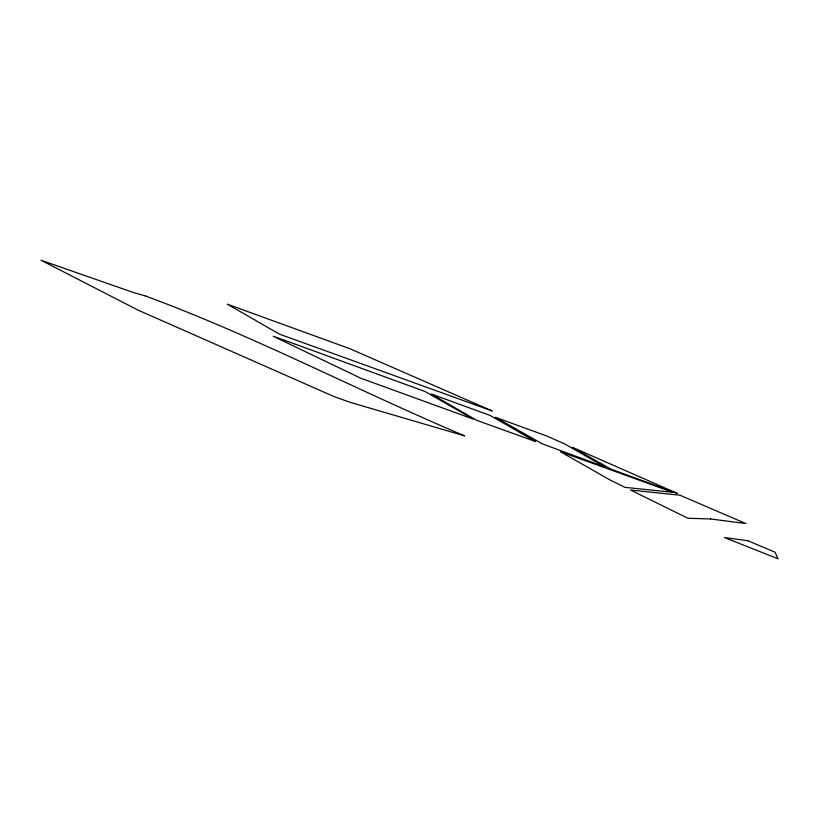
<?xml version="1.0" encoding="UTF-8"?>
<svg xmlns="http://www.w3.org/2000/svg" width="819" height="819" viewBox="0 0 819 819"><rect width="100%" height="100%" fill="white"/><g stroke="black" fill="none" stroke-linecap="round" stroke-linejoin="round"><path stroke-width="1.23" d="M672.921 492.301L625.092 487.377L609.694 479.78L560.401 451.709L672.921 492.301M710.585 518.959L687.888 518.243L630.589 490.049L679.934 495.208L745.771 523.536L710.585 518.959M747.747 540.694L724.508 537.581L778.05 558.793L774.989 552.17L747.747 540.694M145.802 296.089L133.262 292.485L40.95 260.207L138.063 310.114L333.998 396.57L350.184 402.344L464.66 435.882C357.77 390.663 254.77 336.374 145.802 296.089M492.014 410.903L279.443 334.142L227.293 304.166L349.908 348.74L492.014 410.903M294.154 343.775L273.239 336.281L361.015 378.317L473.351 419.144L425.041 391.513L294.154 343.775M535.339 441.441L476.648 420.321L431.296 394.011L490.12 415.448L535.339 441.441M604.872 466.984L542.27 443.826L495.352 417.27L546.857 436.056L564.475 443.806L604.872 466.984M677.323 493.427L610.882 469.103L572.266 447.225L677.323 493.427"/></g></svg>
